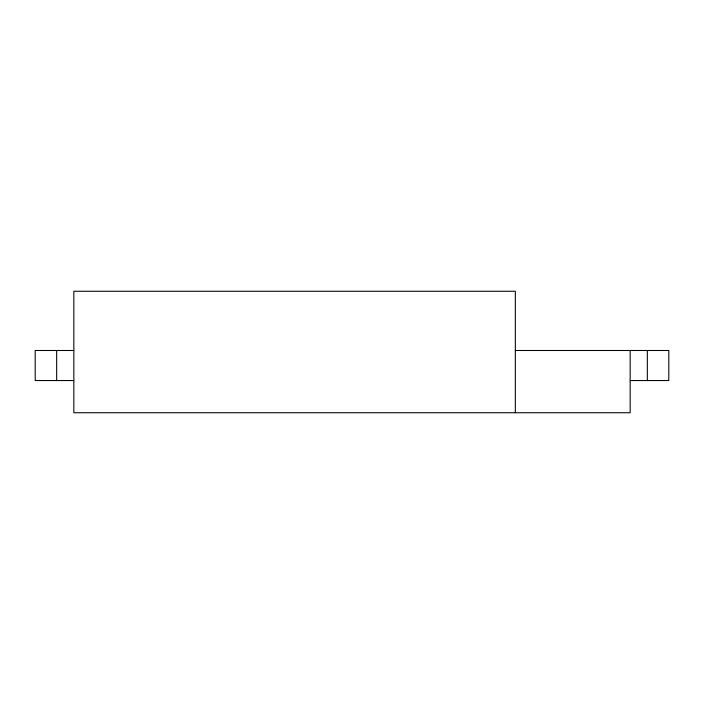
<?xml version="1.0" encoding="UTF-8"?>
<svg xmlns="http://www.w3.org/2000/svg" width="704" height="704" viewBox="0 0 704 704"><rect width="100%" height="100%" fill="white"/><g stroke="black" fill="none" stroke-linecap="round" stroke-linejoin="round"><path stroke-width="1.06" d="M73.832 350.495L35.2 350.495L35.2 380.547L73.832 380.547M515.337 350.495L668.8 350.495L668.8 380.547L630.168 380.547M647.337 350.495L647.337 380.547M630.168 350.495L630.168 412.738L73.832 412.738L73.832 291.262L515.337 291.262L515.337 412.738M56.663 350.495L56.663 380.547"/></g></svg>
